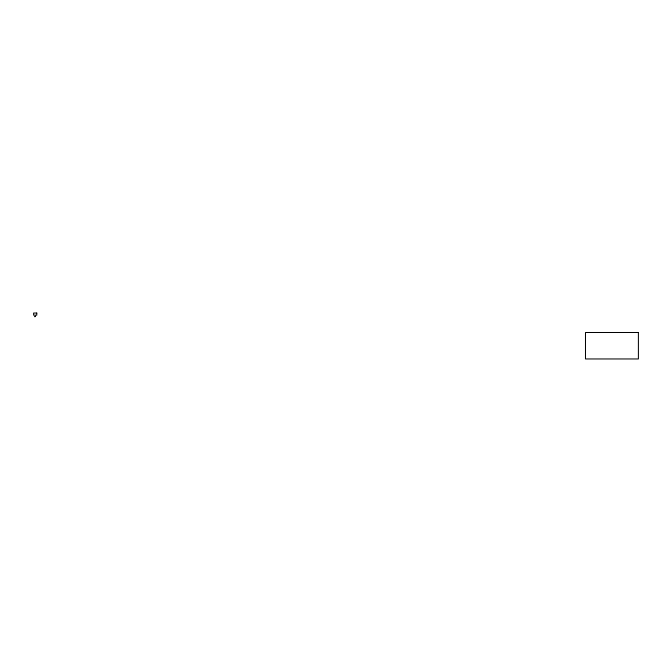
<?xml version="1.0" encoding="UTF-8"?>
<svg xmlns="http://www.w3.org/2000/svg" width="672" height="672" viewBox="0 0 672 672"><rect width="100%" height="100%" fill="white"/><g stroke="black" fill="none" stroke-linecap="round" stroke-linejoin="round"><path stroke-width="1.01" d="M36.775 313.043L33.6 313.043L33.6 315.16L36.775 315.16L36.775 313.043M35.507 316.277L34.868 316.697L35.507 316.277M638.4 332.497L585.488 332.497L585.488 358.957L638.4 358.957L638.4 332.497"/></g></svg>
